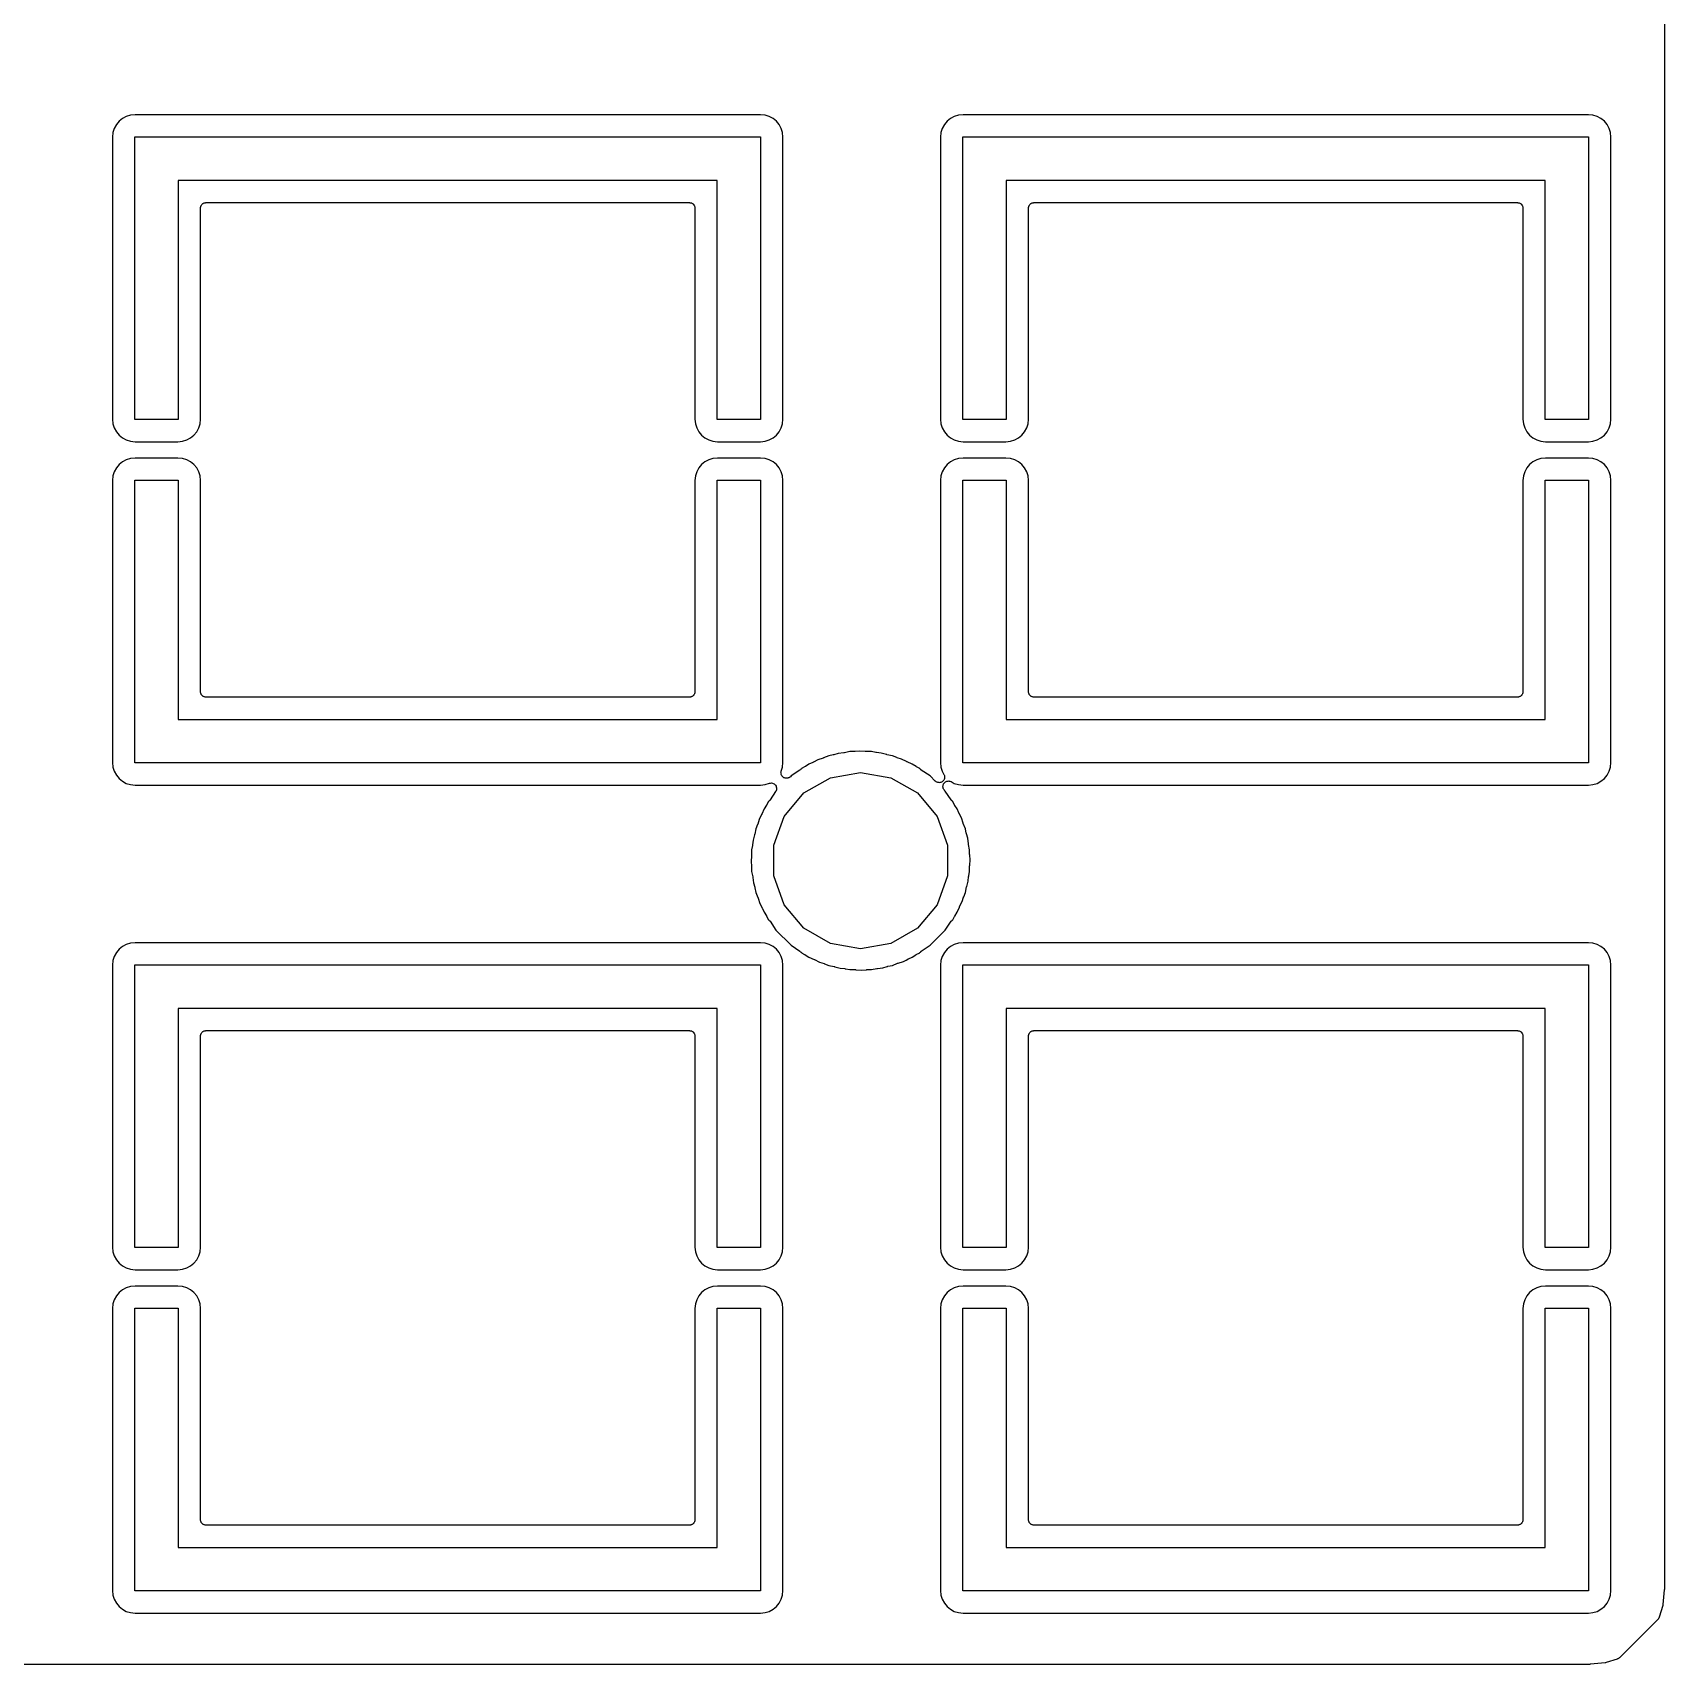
# Model space of a CAD drawing. Extents: x 251.9 to 327, y -172.5 to -97.4.
# Drawn here: x 289.47 to 327.01, y -172.53 to -134.99 of the extents above; entities that cross this region are included whole.
import ezdxf

# ---------------------------------------------------------------- set-up
doc = ezdxf.new("R2010")
doc.units = 0
doc.header["$MEASUREMENT"] = 0
doc.layers.add('BLACK', color=7, linetype='CONTINUOUS')

msp = doc.modelspace()

# ---------------------------------------------------------------- linework, layer by layer
at = {"layer": 'BLACK', "linetype": 'CONTINUOUS'}
for p, q in [((327.012, -99.161), (327.012, -170.806)), ((291.536, -136.966), (291.459, -137.029)), ((291.625, -136.918), (291.536, -136.966)), ((291.72, -136.889), (291.625, -136.918)), ((291.826, -136.879), (291.72, -136.889)), ((306.214, -136.879), (291.826, -136.879)), ((306.32, -136.889), (306.214, -136.879)), ((306.415, -136.918), (306.32, -136.889)), ((306.504, -136.966), (306.415, -136.918)), ((306.581, -137.029), (306.504, -136.966)), ((310.586, -136.966), (310.509, -137.029)), ((310.675, -136.918), (310.586, -136.966)), ((310.77, -136.889), (310.675, -136.918)), ((310.876, -136.879), (310.77, -136.889)), ((325.264, -136.879), (310.876, -136.879)), ((325.37, -136.889), (325.264, -136.879)), ((325.465, -136.918), (325.37, -136.889)), ((325.554, -136.966), (325.465, -136.918)), ((325.631, -137.029), (325.554, -136.966)), ((291.319, -137.29), (291.309, -137.396)), ((291.309, -137.396), (291.309, -143.884)), ((291.348, -137.195), (291.319, -137.29)), ((291.396, -137.106), (291.348, -137.195)), ((291.459, -137.029), (291.396, -137.106)), ((291.82, -143.89), (291.82, -137.39)), ((291.82, -137.39), (306.22, -137.39)), ((306.22, -137.39), (306.22, -143.89)), ((306.644, -137.106), (306.581, -137.029)), ((306.692, -137.195), (306.644, -137.106)), ((306.721, -137.29), (306.692, -137.195)), ((306.731, -137.396), (306.721, -137.29)), ((306.731, -143.884), (306.731, -137.396)), ((310.369, -137.29), (310.359, -137.396)), ((310.359, -137.396), (310.359, -143.884)), ((310.398, -137.195), (310.369, -137.29)), ((310.446, -137.106), (310.398, -137.195)), ((310.509, -137.029), (310.446, -137.106)), ((310.87, -143.89), (310.87, -137.39)), ((310.87, -137.39), (325.27, -137.39)), ((325.27, -137.39), (325.27, -143.89)), ((325.694, -137.106), (325.631, -137.029)), ((325.742, -137.195), (325.694, -137.106)), ((325.771, -137.29), (325.742, -137.195)), ((325.781, -137.396), (325.771, -137.29)), ((325.781, -143.884), (325.781, -137.396)), ((305.22, -138.39), (292.82, -138.39)), ((292.82, -138.39), (292.82, -143.89)), ((305.22, -143.89), (305.22, -138.39)), ((324.27, -138.39), (311.87, -138.39)), ((311.87, -138.39), (311.87, -143.89)), ((324.27, -143.89), (324.27, -138.39)), ((293.426, -138.907), (293.436, -138.903)), ((293.436, -138.903), (293.447, -138.903)), ((293.447, -138.903), (293.458, -138.901)), ((293.458, -138.901), (304.582, -138.901)), ((304.582, -138.901), (304.593, -138.903)), ((304.593, -138.903), (304.604, -138.903)), ((304.604, -138.903), (304.614, -138.907)), ((312.476, -138.907), (312.486, -138.903)), ((312.486, -138.903), (312.497, -138.903)), ((312.497, -138.903), (312.508, -138.901)), ((312.508, -138.901), (323.632, -138.901)), ((323.632, -138.901), (323.643, -138.903)), ((323.643, -138.903), (323.654, -138.903)), ((323.654, -138.903), (323.664, -138.907)), ((293.331, -139.028), (293.333, -139.017)), ((293.331, -143.884), (293.331, -139.028)), ((293.333, -139.006), (293.337, -138.996)), ((293.333, -139.017), (293.333, -139.006)), ((293.337, -138.996), (293.339, -138.985)), ((293.339, -138.985), (293.344, -138.975)), ((293.344, -138.975), (293.348, -138.965)), ((293.348, -138.965), (293.355, -138.956)), ((293.355, -138.956), (293.361, -138.946)), ((293.361, -138.946), (293.369, -138.939)), ((293.369, -138.939), (293.376, -138.931)), ((293.376, -138.931), (293.386, -138.925)), ((293.386, -138.925), (293.395, -138.918)), ((293.395, -138.918), (293.405, -138.914)), ((293.405, -138.914), (293.415, -138.909)), ((293.415, -138.909), (293.426, -138.907)), ((304.614, -138.907), (304.625, -138.909)), ((304.625, -138.909), (304.635, -138.914)), ((304.635, -138.914), (304.645, -138.918)), ((304.645, -138.918), (304.654, -138.925)), ((304.654, -138.925), (304.664, -138.931)), ((304.664, -138.931), (304.671, -138.939)), ((304.671, -138.939), (304.679, -138.946)), ((304.679, -138.946), (304.685, -138.956)), ((304.685, -138.956), (304.692, -138.965)), ((304.692, -138.965), (304.696, -138.975)), ((304.696, -138.975), (304.701, -138.985)), ((304.701, -138.985), (304.703, -138.996)), ((304.703, -138.996), (304.707, -139.006)), ((304.707, -139.006), (304.707, -139.017)), ((304.707, -139.017), (304.709, -139.028)), ((304.709, -139.028), (304.709, -143.884)), ((312.381, -139.028), (312.383, -139.017)), ((312.381, -143.884), (312.381, -139.028)), ((312.383, -139.006), (312.387, -138.996)), ((312.383, -139.017), (312.383, -139.006)), ((312.387, -138.996), (312.389, -138.985)), ((312.389, -138.985), (312.394, -138.975)), ((312.394, -138.975), (312.398, -138.965)), ((312.398, -138.965), (312.405, -138.956)), ((312.405, -138.956), (312.411, -138.946)), ((312.411, -138.946), (312.419, -138.939)), ((312.419, -138.939), (312.426, -138.931)), ((312.426, -138.931), (312.436, -138.925)), ((312.436, -138.925), (312.445, -138.918)), ((312.445, -138.918), (312.455, -138.914)), ((312.455, -138.914), (312.465, -138.909)), ((312.465, -138.909), (312.476, -138.907)), ((323.664, -138.907), (323.675, -138.909)), ((323.675, -138.909), (323.685, -138.914)), ((323.685, -138.914), (323.695, -138.918)), ((323.695, -138.918), (323.704, -138.925)), ((323.704, -138.925), (323.714, -138.931)), ((323.714, -138.931), (323.721, -138.939)), ((323.721, -138.939), (323.729, -138.946)), ((323.729, -138.946), (323.735, -138.956)), ((323.735, -138.956), (323.742, -138.965)), ((323.742, -138.965), (323.746, -138.975)), ((323.746, -138.975), (323.751, -138.985)), ((323.751, -138.985), (323.753, -138.996)), ((323.753, -138.996), (323.757, -139.006)), ((323.757, -139.006), (323.757, -139.017)), ((323.757, -139.017), (323.759, -139.028)), ((323.759, -139.028), (323.759, -143.884)), ((291.309, -143.884), (291.319, -143.99)), ((291.319, -143.99), (291.348, -144.085)), ((291.348, -144.085), (291.396, -144.174)), ((292.82, -143.89), (291.82, -143.89)), ((293.244, -144.174), (293.292, -144.085)), ((293.292, -144.085), (293.321, -143.99)), ((293.321, -143.99), (293.331, -143.884)), ((304.709, -143.884), (304.719, -143.99)), ((304.719, -143.99), (304.748, -144.085)), ((304.748, -144.085), (304.796, -144.174)), ((306.22, -143.89), (305.22, -143.89)), ((306.644, -144.174), (306.692, -144.085)), ((306.692, -144.085), (306.721, -143.99)), ((306.721, -143.99), (306.731, -143.884)), ((310.359, -143.884), (310.369, -143.99)), ((310.369, -143.99), (310.398, -144.085)), ((310.398, -144.085), (310.446, -144.174)), ((311.87, -143.89), (310.87, -143.89)), ((312.294, -144.174), (312.342, -144.085)), ((312.342, -144.085), (312.371, -143.99)), ((312.371, -143.99), (312.381, -143.884)), ((323.759, -143.884), (323.769, -143.99)), ((323.769, -143.99), (323.798, -144.085)), ((323.798, -144.085), (323.846, -144.174)), ((325.27, -143.89), (324.27, -143.89)), ((325.694, -144.174), (325.742, -144.085)), ((325.742, -144.085), (325.771, -143.99)), ((325.771, -143.99), (325.781, -143.884)), ((291.396, -144.174), (291.459, -144.251)), ((291.459, -144.251), (291.536, -144.314)), ((291.536, -144.314), (291.625, -144.362)), ((291.625, -144.362), (291.72, -144.391)), ((291.72, -144.391), (291.826, -144.401)), ((291.826, -144.401), (292.814, -144.401)), ((292.814, -144.401), (292.92, -144.391)), ((292.92, -144.391), (293.015, -144.362)), ((293.015, -144.362), (293.104, -144.314)), ((293.104, -144.314), (293.181, -144.251)), ((293.181, -144.251), (293.244, -144.174)), ((304.796, -144.174), (304.859, -144.251)), ((304.859, -144.251), (304.936, -144.314)), ((304.936, -144.314), (305.025, -144.362)), ((305.025, -144.362), (305.12, -144.391)), ((305.12, -144.391), (305.226, -144.401)), ((305.226, -144.401), (306.214, -144.401)), ((306.214, -144.401), (306.32, -144.391)), ((306.32, -144.391), (306.415, -144.362)), ((306.415, -144.362), (306.504, -144.314)), ((306.504, -144.314), (306.581, -144.251)), ((306.581, -144.251), (306.644, -144.174)), ((310.446, -144.174), (310.509, -144.251)), ((310.509, -144.251), (310.586, -144.314)), ((310.586, -144.314), (310.675, -144.362)), ((310.675, -144.362), (310.77, -144.391)), ((310.77, -144.391), (310.876, -144.401)), ((310.876, -144.401), (311.864, -144.401)), ((311.864, -144.401), (311.97, -144.391)), ((311.97, -144.391), (312.065, -144.362)), ((312.065, -144.362), (312.154, -144.314)), ((312.154, -144.314), (312.231, -144.251)), ((312.231, -144.251), (312.294, -144.174)), ((323.846, -144.174), (323.909, -144.251)), ((323.909, -144.251), (323.986, -144.314)), ((323.986, -144.314), (324.075, -144.362)), ((324.075, -144.362), (324.17, -144.391)), ((324.17, -144.391), (324.276, -144.401)), ((324.276, -144.401), (325.264, -144.401)), ((325.264, -144.401), (325.37, -144.391)), ((325.37, -144.391), (325.465, -144.362)), ((325.465, -144.362), (325.554, -144.314)), ((325.554, -144.314), (325.631, -144.251)), ((325.631, -144.251), (325.694, -144.174)), ((291.536, -144.866), (291.459, -144.929)), ((291.625, -144.818), (291.536, -144.866)), ((291.72, -144.789), (291.625, -144.818)), ((291.826, -144.779), (291.72, -144.789)), ((292.814, -144.779), (291.826, -144.779)), ((292.92, -144.789), (292.814, -144.779)), ((293.015, -144.818), (292.92, -144.789)), ((293.104, -144.866), (293.015, -144.818)), ((293.181, -144.929), (293.104, -144.866)), ((304.936, -144.866), (304.859, -144.929)), ((305.025, -144.818), (304.936, -144.866)), ((305.12, -144.789), (305.025, -144.818)), ((305.226, -144.779), (305.12, -144.789)), ((306.214, -144.779), (305.226, -144.779)), ((306.32, -144.789), (306.214, -144.779)), ((306.415, -144.818), (306.32, -144.789)), ((306.504, -144.866), (306.415, -144.818)), ((306.581, -144.929), (306.504, -144.866)), ((310.586, -144.866), (310.509, -144.929)), ((310.675, -144.818), (310.586, -144.866)), ((310.77, -144.789), (310.675, -144.818)), ((310.876, -144.779), (310.77, -144.789)), ((311.864, -144.779), (310.876, -144.779)), ((311.97, -144.789), (311.864, -144.779)), ((312.065, -144.818), (311.97, -144.789)), ((312.154, -144.866), (312.065, -144.818)), ((312.231, -144.929), (312.154, -144.866)), ((323.986, -144.866), (323.909, -144.929)), ((324.075, -144.818), (323.986, -144.866)), ((324.17, -144.789), (324.075, -144.818)), ((324.276, -144.779), (324.17, -144.789)), ((325.264, -144.779), (324.276, -144.779)), ((325.37, -144.789), (325.264, -144.779)), ((325.465, -144.818), (325.37, -144.789)), ((325.554, -144.866), (325.465, -144.818)), ((325.631, -144.929), (325.554, -144.866)), ((291.319, -145.19), (291.309, -145.296)), ((291.348, -145.095), (291.319, -145.19)), ((291.396, -145.006), (291.348, -145.095)), ((291.459, -144.929), (291.396, -145.006)), ((293.244, -145.006), (293.181, -144.929)), ((293.292, -145.095), (293.244, -145.006)), ((293.321, -145.19), (293.292, -145.095)), ((293.331, -145.296), (293.321, -145.19)), ((304.719, -145.19), (304.709, -145.296)), ((304.748, -145.095), (304.719, -145.19)), ((304.796, -145.006), (304.748, -145.095)), ((304.859, -144.929), (304.796, -145.006)), ((306.644, -145.006), (306.581, -144.929)), ((306.692, -145.095), (306.644, -145.006)), ((306.721, -145.19), (306.692, -145.095)), ((306.731, -145.296), (306.721, -145.19)), ((310.369, -145.19), (310.359, -145.296)), ((310.398, -145.095), (310.369, -145.19)), ((310.446, -145.006), (310.398, -145.095)), ((310.509, -144.929), (310.446, -145.006)), ((312.294, -145.006), (312.231, -144.929)), ((312.342, -145.095), (312.294, -145.006)), ((312.371, -145.19), (312.342, -145.095)), ((312.381, -145.296), (312.371, -145.19)), ((323.769, -145.19), (323.759, -145.296)), ((323.798, -145.095), (323.769, -145.19)), ((323.846, -145.006), (323.798, -145.095)), ((323.909, -144.929), (323.846, -145.006)), ((325.694, -145.006), (325.631, -144.929)), ((325.742, -145.095), (325.694, -145.006)), ((325.771, -145.19), (325.742, -145.095)), ((325.781, -145.296), (325.771, -145.19)), ((291.309, -145.296), (291.309, -151.784)), ((291.82, -145.29), (292.82, -145.29)), ((291.82, -151.79), (291.82, -145.29)), ((292.82, -145.29), (292.82, -150.79)), ((293.331, -150.152), (293.331, -145.296)), ((304.709, -145.296), (304.709, -150.152)), ((305.22, -150.79), (305.22, -145.29)), ((305.22, -145.29), (306.22, -145.29)), ((306.22, -145.29), (306.22, -151.79)), ((306.731, -151.784), (306.731, -145.296)), ((310.359, -145.296), (310.359, -151.784)), ((310.87, -145.29), (311.87, -145.29)), ((310.87, -151.79), (310.87, -145.29)), ((311.87, -145.29), (311.87, -150.79)), ((312.381, -150.152), (312.381, -145.296)), ((323.759, -145.296), (323.759, -150.152)), ((324.27, -150.79), (324.27, -145.29)), ((324.27, -145.29), (325.27, -145.29)), ((325.27, -145.29), (325.27, -151.79)), ((325.781, -151.784), (325.781, -145.296)), ((293.333, -150.163), (293.331, -150.152)), ((293.333, -150.174), (293.333, -150.163)), ((304.709, -150.152), (304.707, -150.163)), ((304.707, -150.163), (304.707, -150.174)), ((312.383, -150.163), (312.381, -150.152)), ((312.383, -150.174), (312.383, -150.163)), ((323.759, -150.152), (323.757, -150.163)), ((323.757, -150.163), (323.757, -150.174)), ((293.337, -150.184), (293.333, -150.174)), ((293.339, -150.195), (293.337, -150.184)), ((293.344, -150.205), (293.339, -150.195)), ((293.348, -150.215), (293.344, -150.205)), ((293.355, -150.224), (293.348, -150.215)), ((293.361, -150.234), (293.355, -150.224)), ((293.369, -150.241), (293.361, -150.234)), ((293.376, -150.249), (293.369, -150.241)), ((293.386, -150.255), (293.376, -150.249)), ((293.395, -150.262), (293.386, -150.255)), ((293.405, -150.266), (293.395, -150.262)), ((293.415, -150.271), (293.405, -150.266)), ((293.426, -150.273), (293.415, -150.271)), ((293.436, -150.277), (293.426, -150.273)), ((293.447, -150.277), (293.436, -150.277)), ((293.458, -150.279), (293.447, -150.277)), ((304.582, -150.279), (293.458, -150.279)), ((304.593, -150.277), (304.582, -150.279)), ((304.604, -150.277), (304.593, -150.277)), ((304.614, -150.273), (304.604, -150.277)), ((304.625, -150.271), (304.614, -150.273)), ((304.635, -150.266), (304.625, -150.271)), ((304.645, -150.262), (304.635, -150.266)), ((304.654, -150.255), (304.645, -150.262)), ((304.664, -150.249), (304.654, -150.255)), ((304.671, -150.241), (304.664, -150.249)), ((304.679, -150.234), (304.671, -150.241)), ((304.685, -150.224), (304.679, -150.234)), ((304.692, -150.215), (304.685, -150.224)), ((304.696, -150.205), (304.692, -150.215)), ((304.701, -150.195), (304.696, -150.205)), ((304.703, -150.184), (304.701, -150.195)), ((304.707, -150.174), (304.703, -150.184)), ((312.387, -150.184), (312.383, -150.174)), ((312.389, -150.195), (312.387, -150.184)), ((312.394, -150.205), (312.389, -150.195)), ((312.398, -150.215), (312.394, -150.205)), ((312.405, -150.224), (312.398, -150.215)), ((312.411, -150.234), (312.405, -150.224)), ((312.419, -150.241), (312.411, -150.234)), ((312.426, -150.249), (312.419, -150.241)), ((312.436, -150.255), (312.426, -150.249)), ((312.445, -150.262), (312.436, -150.255)), ((312.455, -150.266), (312.445, -150.262)), ((312.465, -150.271), (312.455, -150.266)), ((312.476, -150.273), (312.465, -150.271)), ((312.486, -150.277), (312.476, -150.273)), ((312.497, -150.277), (312.486, -150.277)), ((312.508, -150.279), (312.497, -150.277)), ((323.632, -150.279), (312.508, -150.279)), ((323.643, -150.277), (323.632, -150.279)), ((323.654, -150.277), (323.643, -150.277)), ((323.664, -150.273), (323.654, -150.277)), ((323.675, -150.271), (323.664, -150.273)), ((323.685, -150.266), (323.675, -150.271)), ((323.695, -150.262), (323.685, -150.266)), ((323.704, -150.255), (323.695, -150.262)), ((323.714, -150.249), (323.704, -150.255)), ((323.721, -150.241), (323.714, -150.249)), ((323.729, -150.234), (323.721, -150.241)), ((323.735, -150.224), (323.729, -150.234)), ((323.742, -150.215), (323.735, -150.224)), ((323.746, -150.205), (323.742, -150.215)), ((323.751, -150.195), (323.746, -150.205)), ((323.753, -150.184), (323.751, -150.195)), ((323.757, -150.174), (323.753, -150.184)), ((292.82, -150.79), (305.22, -150.79)), ((311.87, -150.79), (324.27, -150.79)), ((307.788, -151.628), (307.669, -151.678)), ((307.892, -151.608), (307.788, -151.628)), ((307.899, -151.605), (307.892, -151.608)), ((307.906, -151.604), (307.899, -151.605)), ((308.007, -151.573), (307.906, -151.604)), ((308.135, -151.559), (308.007, -151.573)), ((308.141, -151.557), (308.135, -151.559)), ((308.146, -151.557), (308.141, -151.557)), ((308.273, -151.532), (308.146, -151.557)), ((308.379, -151.532), (308.273, -151.532)), ((308.386, -151.531), (308.379, -151.532)), ((308.393, -151.531), (308.386, -151.531)), ((308.498, -151.52), (308.393, -151.531)), ((308.627, -151.531), (308.498, -151.52)), ((308.632, -151.531), (308.627, -151.531)), ((308.638, -151.532), (308.632, -151.531)), ((308.767, -151.532), (308.638, -151.532)), ((308.871, -151.553), (308.767, -151.532)), ((308.878, -151.553), (308.871, -151.553)), ((308.884, -151.555), (308.878, -151.553)), ((308.99, -151.564), (308.884, -151.555)), ((309.114, -151.6), (308.99, -151.564)), ((309.12, -151.601), (309.114, -151.6)), ((309.125, -151.603), (309.12, -151.601)), ((309.252, -151.628), (309.125, -151.603)), ((309.35, -151.669), (309.252, -151.628)), ((309.356, -151.67), (309.35, -151.669)), ((291.309, -151.784), (291.319, -151.89)), ((291.319, -151.89), (291.348, -151.985)), ((291.348, -151.985), (291.396, -152.074)), ((306.22, -151.79), (291.82, -151.79)), ((306.687, -152.009), (306.691, -151.996)), ((306.688, -152.018), (306.687, -152.009)), ((306.687, -152.027), (306.688, -152.018)), ((306.69, -152.039), (306.687, -152.027)), ((306.691, -152.053), (306.69, -152.039)), ((306.691, -151.996), (306.692, -151.983)), ((306.692, -151.983), (306.721, -151.89)), ((306.721, -151.89), (306.731, -151.784)), ((307.124, -151.956), (306.921, -152.092)), ((307.129, -151.952), (307.124, -151.956)), ((307.134, -151.949), (307.129, -151.952)), ((307.144, -151.937), (307.134, -151.949)), ((307.156, -151.926), (307.144, -151.937)), ((307.158, -151.922), (307.156, -151.926)), ((307.242, -151.877), (307.158, -151.922)), ((307.247, -151.873), (307.242, -151.877)), ((307.253, -151.871), (307.247, -151.873)), ((307.332, -151.817), (307.253, -151.871)), ((307.42, -151.781), (307.332, -151.817)), ((307.426, -151.778), (307.42, -151.781)), ((307.432, -151.776), (307.426, -151.778)), ((307.535, -151.72), (307.432, -151.776)), ((307.659, -151.682), (307.535, -151.72)), ((307.664, -151.679), (307.659, -151.682)), ((307.669, -151.678), (307.664, -151.679)), ((307.825, -152.132), (308.52, -152.009)), ((308.52, -152.009), (309.215, -152.132)), ((309.362, -151.673), (309.356, -151.67)), ((309.464, -151.703), (309.362, -151.673)), ((309.578, -151.763), (309.464, -151.703)), ((309.584, -151.765), (309.578, -151.763)), ((309.589, -151.768), (309.584, -151.765)), ((309.708, -151.817), (309.589, -151.768)), ((309.796, -151.876), (309.708, -151.817)), ((309.802, -151.879), (309.796, -151.876)), ((309.808, -151.883), (309.802, -151.879)), ((309.882, -151.922), (309.808, -151.883)), ((309.884, -151.926), (309.882, -151.922)), ((309.896, -151.937), (309.884, -151.926)), ((309.906, -151.949), (309.896, -151.937)), ((309.911, -151.952), (309.906, -151.949)), ((309.916, -151.956), (309.911, -151.952)), ((310.119, -152.092), (309.916, -151.956)), ((310.359, -151.784), (310.369, -151.89)), ((310.369, -151.89), (310.398, -151.985)), ((310.398, -151.985), (310.438, -152.06)), ((325.27, -151.79), (310.87, -151.79)), ((325.694, -152.074), (325.742, -151.985)), ((325.742, -151.985), (325.771, -151.89)), ((325.771, -151.89), (325.781, -151.784)), ((291.396, -152.074), (291.459, -152.151)), ((291.459, -152.151), (291.536, -152.214)), ((291.536, -152.214), (291.625, -152.262)), ((291.625, -152.262), (291.72, -152.291)), ((291.72, -152.291), (291.826, -152.301)), ((291.826, -152.301), (306.214, -152.301)), ((306.214, -152.301), (306.32, -152.291)), ((306.32, -152.291), (306.423, -152.259)), ((306.423, -152.259), (306.423, -152.259)), ((306.423, -152.259), (306.424, -152.259)), ((306.424, -152.259), (306.445, -152.257)), ((306.445, -152.257), (306.466, -152.254)), ((306.466, -152.254), (306.467, -152.254)), ((306.467, -152.254), (306.468, -152.254)), ((306.468, -152.254), (306.489, -152.259)), ((306.489, -152.259), (306.509, -152.264)), ((306.509, -152.264), (306.51, -152.265)), ((306.51, -152.265), (306.511, -152.265)), ((306.511, -152.265), (306.528, -152.277)), ((306.528, -152.277), (306.546, -152.288)), ((306.546, -152.288), (306.547, -152.289)), ((306.547, -152.289), (306.547, -152.289)), ((306.547, -152.289), (306.56, -152.306)), ((306.56, -152.306), (306.573, -152.324)), ((306.573, -152.324), (306.573, -152.324)), ((306.573, -152.324), (306.573, -152.325)), ((306.573, -152.325), (306.579, -152.345)), ((306.583, -152.411), (306.574, -152.431)), ((306.579, -152.345), (306.586, -152.366)), ((306.584, -152.389), (306.583, -152.41)), ((306.583, -152.41), (306.583, -152.41)), ((306.583, -152.41), (306.583, -152.411)), ((306.586, -152.367), (306.584, -152.389)), ((306.586, -152.366), (306.586, -152.366)), ((306.586, -152.366), (306.586, -152.367)), ((306.695, -152.061), (306.691, -152.053)), ((306.697, -152.07), (306.695, -152.061)), ((306.704, -152.081), (306.697, -152.07)), ((306.71, -152.092), (306.704, -152.081)), ((306.716, -152.099), (306.71, -152.092)), ((306.721, -152.106), (306.716, -152.099)), ((306.732, -152.114), (306.721, -152.106)), ((306.741, -152.124), (306.732, -152.114)), ((306.749, -152.127), (306.741, -152.124)), ((306.757, -152.133), (306.749, -152.127)), ((306.769, -152.137), (306.757, -152.133)), ((306.781, -152.142), (306.769, -152.137)), ((306.79, -152.143), (306.781, -152.142)), ((306.799, -152.146), (306.79, -152.143)), ((306.812, -152.145), (306.799, -152.146)), ((306.825, -152.146), (306.812, -152.145)), ((306.834, -152.144), (306.825, -152.146)), ((306.843, -152.143), (306.834, -152.144)), ((306.855, -152.138), (306.843, -152.143)), ((306.868, -152.135), (306.855, -152.138)), ((306.875, -152.13), (306.868, -152.135)), ((306.883, -152.126), (306.875, -152.13)), ((306.893, -152.117), (306.883, -152.126)), ((306.904, -152.109), (306.893, -152.117)), ((306.921, -152.092), (306.904, -152.109)), ((307.215, -152.484), (307.825, -152.132)), ((309.215, -152.132), (309.825, -152.484)), ((310.236, -152.21), (310.119, -152.092)), ((310.239, -152.212), (310.236, -152.21)), ((310.242, -152.214), (310.239, -152.212)), ((310.257, -152.224), (310.242, -152.214)), ((310.273, -152.235), (310.257, -152.224)), ((310.276, -152.236), (310.273, -152.235)), ((310.279, -152.238), (310.276, -152.236)), ((310.297, -152.242), (310.279, -152.238)), ((310.315, -152.246), (310.297, -152.242)), ((310.319, -152.246), (310.315, -152.246)), ((310.322, -152.247), (310.319, -152.246)), ((310.341, -152.244), (310.322, -152.247)), ((310.359, -152.242), (310.341, -152.244)), ((310.362, -152.241), (310.359, -152.242)), ((310.366, -152.241), (310.362, -152.241)), ((310.382, -152.232), (310.366, -152.241)), ((310.399, -152.224), (310.382, -152.232)), ((310.402, -152.221), (310.399, -152.224)), ((310.405, -152.22), (310.402, -152.221)), ((310.417, -152.206), (310.405, -152.22)), ((310.413, -152.338), (310.416, -152.319)), ((310.414, -152.341), (310.413, -152.338)), ((310.414, -152.345), (310.414, -152.341)), ((310.418, -152.363), (310.414, -152.345)), ((310.416, -152.319), (310.418, -152.301)), ((310.43, -152.193), (310.417, -152.206)), ((310.418, -152.301), (310.419, -152.298)), ((310.422, -152.381), (310.418, -152.363)), ((310.419, -152.294), (310.428, -152.278)), ((310.419, -152.298), (310.419, -152.294)), ((310.424, -152.384), (310.422, -152.381)), ((310.425, -152.387), (310.424, -152.384)), ((310.436, -152.403), (310.425, -152.387)), ((310.428, -152.278), (310.436, -152.261)), ((310.432, -152.189), (310.43, -152.193)), ((310.434, -152.187), (310.432, -152.189)), ((310.441, -152.17), (310.434, -152.187)), ((310.436, -152.261), (310.439, -152.258)), ((310.446, -152.418), (310.436, -152.403)), ((310.438, -152.06), (310.439, -152.063)), ((310.439, -152.063), (310.441, -152.066)), ((310.439, -152.258), (310.44, -152.255)), ((310.44, -152.255), (310.454, -152.243)), ((310.441, -152.066), (310.446, -152.084)), ((310.449, -152.153), (310.441, -152.17)), ((310.446, -152.084), (310.452, -152.102)), ((310.448, -152.421), (310.446, -152.418)), ((310.451, -152.146), (310.449, -152.149)), ((310.449, -152.149), (310.449, -152.153)), ((310.453, -152.109), (310.451, -152.127)), ((310.451, -152.127), (310.451, -152.146)), ((310.452, -152.102), (310.452, -152.105)), ((310.452, -152.105), (310.453, -152.109)), ((310.454, -152.243), (310.467, -152.23)), ((310.467, -152.23), (310.471, -152.228)), ((310.471, -152.228), (310.473, -152.226)), ((310.473, -152.226), (310.49, -152.219)), ((310.49, -152.219), (310.507, -152.211)), ((310.507, -152.211), (310.511, -152.211)), ((310.511, -152.211), (310.514, -152.209)), ((310.514, -152.209), (310.533, -152.209)), ((310.533, -152.209), (310.551, -152.207)), ((310.551, -152.207), (310.555, -152.208)), ((310.555, -152.208), (310.558, -152.208)), ((310.558, -152.208), (310.576, -152.214)), ((310.576, -152.214), (310.594, -152.219)), ((310.594, -152.219), (310.597, -152.221)), ((310.597, -152.221), (310.6, -152.222)), ((310.6, -152.222), (310.675, -152.262)), ((310.675, -152.262), (310.77, -152.291)), ((310.77, -152.291), (310.876, -152.301)), ((310.876, -152.301), (325.264, -152.301)), ((325.264, -152.301), (325.37, -152.291)), ((325.37, -152.291), (325.465, -152.262)), ((325.465, -152.262), (325.554, -152.214)), ((325.554, -152.214), (325.631, -152.151)), ((325.631, -152.151), (325.694, -152.074)), ((306.356, -152.764), (306.297, -152.852)), ((306.359, -152.758), (306.356, -152.764)), ((306.363, -152.752), (306.359, -152.758)), ((306.402, -152.678), (306.363, -152.752)), ((306.406, -152.676), (306.402, -152.678)), ((306.417, -152.664), (306.406, -152.676)), ((306.429, -152.654), (306.417, -152.664)), ((306.432, -152.649), (306.429, -152.654)), ((306.436, -152.644), (306.432, -152.649)), ((306.565, -152.451), (306.436, -152.644)), ((306.566, -152.45), (306.565, -152.451)), ((306.565, -152.451), (306.565, -152.451)), ((306.574, -152.431), (306.566, -152.45)), ((306.761, -153.025), (307.215, -152.484)), ((309.825, -152.484), (310.279, -153.025)), ((310.45, -152.424), (310.448, -152.421)), ((310.468, -152.441), (310.45, -152.424)), ((310.604, -152.644), (310.468, -152.441)), ((310.608, -152.649), (310.604, -152.644)), ((310.611, -152.654), (310.608, -152.649)), ((310.623, -152.664), (310.611, -152.654)), ((310.634, -152.676), (310.623, -152.664)), ((310.638, -152.678), (310.634, -152.676)), ((310.683, -152.762), (310.638, -152.678)), ((310.687, -152.767), (310.683, -152.762)), ((310.689, -152.773), (310.687, -152.767)), ((310.743, -152.852), (310.689, -152.773)), ((306.183, -153.096), (306.153, -153.198)), ((306.243, -152.982), (306.183, -153.096)), ((306.245, -152.976), (306.243, -152.982)), ((306.248, -152.971), (306.245, -152.976)), ((306.297, -152.852), (306.248, -152.971)), ((306.52, -153.687), (306.761, -153.025)), ((310.279, -153.025), (310.52, -153.687)), ((310.779, -152.94), (310.743, -152.852)), ((310.782, -152.946), (310.779, -152.94)), ((310.784, -152.952), (310.782, -152.946)), ((310.84, -153.055), (310.784, -152.952)), ((310.878, -153.179), (310.84, -153.055)), ((306.08, -153.446), (306.044, -153.57)), ((306.081, -153.44), (306.08, -153.446)), ((306.083, -153.435), (306.081, -153.44)), ((306.108, -153.308), (306.083, -153.435)), ((306.149, -153.21), (306.108, -153.308)), ((306.15, -153.204), (306.149, -153.21)), ((306.153, -153.198), (306.15, -153.204)), ((310.881, -153.184), (310.878, -153.179)), ((310.882, -153.189), (310.881, -153.184)), ((310.932, -153.308), (310.882, -153.189)), ((310.952, -153.412), (310.932, -153.308)), ((310.955, -153.419), (310.952, -153.412)), ((310.956, -153.426), (310.955, -153.419)), ((310.987, -153.527), (310.956, -153.426)), ((311.001, -153.655), (310.987, -153.527)), ((306.012, -153.922), (306.011, -153.928)), ((306.033, -153.689), (306.012, -153.793)), ((306.012, -153.793), (306.012, -153.922)), ((306.035, -153.676), (306.033, -153.682)), ((306.033, -153.682), (306.033, -153.689)), ((306.044, -153.57), (306.035, -153.676)), ((306.52, -154.393), (306.52, -153.687)), ((310.52, -153.687), (310.52, -154.393)), ((311.003, -153.661), (311.001, -153.655)), ((311.003, -153.666), (311.003, -153.661)), ((311.028, -153.793), (311.003, -153.666)), ((311.028, -153.899), (311.028, -153.793)), ((311.029, -153.906), (311.028, -153.899)), ((311.029, -153.913), (311.029, -153.906)), ((311.04, -154.018), (311.029, -153.913)), ((306.011, -153.933), (306, -154.062)), ((306, -154.062), (306.011, -154.167)), ((306.011, -153.928), (306.011, -153.933)), ((306.011, -154.167), (306.011, -154.174)), ((306.011, -154.174), (306.012, -154.181)), ((306.012, -154.181), (306.012, -154.287)), ((306.012, -154.287), (306.037, -154.414)), ((311.007, -154.391), (311.028, -154.287)), ((311.028, -154.158), (311.029, -154.152)), ((311.028, -154.287), (311.028, -154.158)), ((311.029, -154.147), (311.04, -154.018)), ((311.029, -154.152), (311.029, -154.147)), ((306.037, -154.414), (306.037, -154.419)), ((306.037, -154.419), (306.039, -154.425)), ((306.039, -154.425), (306.053, -154.553)), ((306.053, -154.553), (306.084, -154.654)), ((306.084, -154.654), (306.085, -154.661)), ((306.085, -154.661), (306.088, -154.668)), ((306.088, -154.668), (306.108, -154.772)), ((306.761, -155.055), (306.52, -154.393)), ((310.52, -154.393), (310.279, -155.055)), ((310.932, -154.772), (310.957, -154.645)), ((310.957, -154.645), (310.959, -154.64)), ((310.959, -154.64), (310.96, -154.634)), ((310.96, -154.634), (310.996, -154.51)), ((310.996, -154.51), (311.005, -154.404)), ((311.005, -154.404), (311.007, -154.398)), ((311.007, -154.398), (311.007, -154.391)), ((306.108, -154.772), (306.158, -154.891)), ((306.158, -154.891), (306.159, -154.896)), ((306.159, -154.896), (306.162, -154.901)), ((306.162, -154.901), (306.2, -155.025)), ((306.2, -155.025), (306.256, -155.128)), ((310.797, -155.098), (310.857, -154.984)), ((310.857, -154.984), (310.887, -154.882)), ((310.887, -154.882), (310.89, -154.876)), ((310.89, -154.876), (310.891, -154.87)), ((310.891, -154.87), (310.932, -154.772)), ((306.256, -155.128), (306.258, -155.134)), ((306.258, -155.134), (306.261, -155.14)), ((306.261, -155.14), (306.297, -155.228)), ((306.297, -155.228), (306.351, -155.307)), ((306.351, -155.307), (306.353, -155.313)), ((306.353, -155.313), (306.357, -155.318)), ((306.357, -155.318), (306.402, -155.402)), ((306.402, -155.402), (306.406, -155.404)), ((306.406, -155.404), (306.417, -155.416)), ((306.417, -155.416), (306.429, -155.426)), ((307.215, -155.596), (306.761, -155.055)), ((310.279, -155.055), (309.825, -155.596)), ((310.611, -155.426), (310.623, -155.416)), ((310.623, -155.416), (310.634, -155.404)), ((310.634, -155.404), (310.638, -155.402)), ((310.638, -155.402), (310.677, -155.328)), ((310.677, -155.328), (310.681, -155.322)), ((310.681, -155.322), (310.684, -155.316)), ((310.684, -155.316), (310.743, -155.228)), ((310.743, -155.228), (310.792, -155.109)), ((310.792, -155.109), (310.795, -155.104)), ((310.795, -155.104), (310.797, -155.098)), ((306.429, -155.426), (306.432, -155.431)), ((306.432, -155.431), (306.436, -155.436)), ((306.436, -155.436), (306.572, -155.639)), ((306.572, -155.639), (306.921, -155.988)), ((307.825, -155.948), (307.215, -155.596)), ((309.825, -155.596), (309.215, -155.948)), ((310.119, -155.988), (310.468, -155.639)), ((310.468, -155.639), (310.604, -155.436)), ((310.604, -155.436), (310.608, -155.431)), ((310.608, -155.431), (310.611, -155.426)), ((291.396, -156.156), (291.348, -156.245)), ((291.459, -156.079), (291.396, -156.156)), ((291.536, -156.016), (291.459, -156.079)), ((291.625, -155.968), (291.536, -156.016)), ((291.72, -155.939), (291.625, -155.968)), ((291.826, -155.929), (291.72, -155.939)), ((306.214, -155.929), (291.826, -155.929)), ((306.32, -155.939), (306.214, -155.929)), ((306.415, -155.968), (306.32, -155.939)), ((306.504, -156.016), (306.415, -155.968)), ((306.581, -156.079), (306.504, -156.016)), ((306.644, -156.156), (306.581, -156.079)), ((306.692, -156.245), (306.644, -156.156)), ((306.921, -155.988), (307.124, -156.124)), ((307.124, -156.124), (307.129, -156.128)), ((307.129, -156.128), (307.134, -156.131)), ((307.134, -156.131), (307.144, -156.143)), ((307.144, -156.143), (307.156, -156.154)), ((307.156, -156.154), (307.158, -156.158)), ((307.158, -156.158), (307.232, -156.197)), ((308.52, -156.071), (307.825, -155.948)), ((309.215, -155.948), (308.52, -156.071)), ((309.798, -156.203), (309.882, -156.158)), ((309.882, -156.158), (309.884, -156.154)), ((309.884, -156.154), (309.896, -156.143)), ((309.896, -156.143), (309.906, -156.131)), ((309.906, -156.131), (309.911, -156.128)), ((309.911, -156.128), (309.916, -156.124)), ((309.916, -156.124), (310.119, -155.988)), ((310.446, -156.156), (310.398, -156.245)), ((310.509, -156.079), (310.446, -156.156)), ((310.586, -156.016), (310.509, -156.079)), ((310.675, -155.968), (310.586, -156.016)), ((310.77, -155.939), (310.675, -155.968)), ((310.876, -155.929), (310.77, -155.939)), ((325.264, -155.929), (310.876, -155.929)), ((325.37, -155.939), (325.264, -155.929)), ((325.465, -155.968), (325.37, -155.939)), ((325.554, -156.016), (325.465, -155.968)), ((325.631, -156.079), (325.554, -156.016)), ((325.694, -156.156), (325.631, -156.079)), ((325.742, -156.245), (325.694, -156.156)), ((291.319, -156.34), (291.309, -156.446)), ((291.309, -156.446), (291.309, -162.934)), ((291.348, -156.245), (291.319, -156.34)), ((291.82, -162.94), (291.82, -156.44)), ((291.82, -156.44), (306.22, -156.44)), ((306.22, -156.44), (306.22, -162.94)), ((306.721, -156.34), (306.692, -156.245)), ((306.731, -156.446), (306.721, -156.34)), ((306.731, -162.934), (306.731, -156.446)), ((307.232, -156.197), (307.238, -156.201)), ((307.238, -156.201), (307.244, -156.204)), ((307.244, -156.204), (307.332, -156.263)), ((307.332, -156.263), (307.451, -156.312)), ((307.451, -156.312), (307.456, -156.315)), ((307.456, -156.315), (307.462, -156.317)), ((307.462, -156.317), (307.576, -156.377)), ((307.576, -156.377), (307.678, -156.407)), ((307.678, -156.407), (307.684, -156.41)), ((307.684, -156.41), (307.69, -156.411)), ((307.69, -156.411), (307.788, -156.452)), ((307.788, -156.452), (307.915, -156.477)), ((307.915, -156.477), (307.92, -156.479)), ((307.92, -156.479), (307.926, -156.48)), ((307.926, -156.48), (308.05, -156.516)), ((308.05, -156.516), (308.156, -156.525)), ((308.156, -156.525), (308.162, -156.527)), ((308.162, -156.527), (308.169, -156.527)), ((308.169, -156.527), (308.273, -156.548)), ((308.273, -156.548), (308.402, -156.548)), ((308.402, -156.548), (308.408, -156.549)), ((308.408, -156.549), (308.413, -156.549)), ((308.413, -156.549), (308.542, -156.56)), ((308.542, -156.56), (308.647, -156.549)), ((308.647, -156.549), (308.654, -156.549)), ((308.654, -156.549), (308.661, -156.548)), ((308.661, -156.548), (308.767, -156.548)), ((308.767, -156.548), (308.894, -156.523)), ((308.894, -156.523), (308.899, -156.523)), ((308.899, -156.523), (308.905, -156.521)), ((308.905, -156.521), (309.033, -156.507)), ((309.033, -156.507), (309.134, -156.476)), ((309.134, -156.476), (309.141, -156.475)), ((309.141, -156.475), (309.148, -156.472)), ((309.148, -156.472), (309.252, -156.452)), ((309.252, -156.452), (309.371, -156.402)), ((309.371, -156.402), (309.376, -156.401)), ((309.376, -156.401), (309.381, -156.398)), ((309.381, -156.398), (309.505, -156.36)), ((309.505, -156.36), (309.564, -156.328)), ((309.564, -156.328), (309.608, -156.304)), ((309.564, -156.328), (309.564, -156.328)), ((309.608, -156.304), (309.614, -156.302)), ((309.614, -156.302), (309.62, -156.299)), ((309.62, -156.299), (309.708, -156.263)), ((309.708, -156.263), (309.787, -156.209)), ((309.787, -156.209), (309.793, -156.207)), ((309.793, -156.207), (309.798, -156.203)), ((310.369, -156.34), (310.359, -156.446)), ((310.359, -156.446), (310.359, -162.934)), ((310.398, -156.245), (310.369, -156.34)), ((310.87, -162.94), (310.87, -156.44)), ((310.87, -156.44), (325.27, -156.44)), ((325.27, -156.44), (325.27, -162.94)), ((325.771, -156.34), (325.742, -156.245)), ((325.781, -156.446), (325.771, -156.34)), ((325.781, -162.934), (325.781, -156.446)), ((305.22, -157.44), (292.82, -157.44)), ((292.82, -157.44), (292.82, -162.94)), ((305.22, -162.94), (305.22, -157.44)), ((324.27, -157.44), (311.87, -157.44)), ((311.87, -157.44), (311.87, -162.94)), ((324.27, -162.94), (324.27, -157.44)), ((293.333, -158.056), (293.337, -158.046)), ((293.337, -158.046), (293.339, -158.035)), ((293.339, -158.035), (293.344, -158.025)), ((293.344, -158.025), (293.348, -158.015)), ((293.348, -158.015), (293.355, -158.006)), ((293.355, -158.006), (293.361, -157.996)), ((293.361, -157.996), (293.369, -157.989)), ((293.369, -157.989), (293.376, -157.981)), ((293.376, -157.981), (293.386, -157.975)), ((293.386, -157.975), (293.395, -157.968)), ((293.395, -157.968), (293.405, -157.964)), ((293.405, -157.964), (293.415, -157.959)), ((293.415, -157.959), (293.426, -157.957)), ((293.426, -157.957), (293.436, -157.953)), ((293.436, -157.953), (293.447, -157.953)), ((293.447, -157.953), (293.458, -157.951)), ((293.458, -157.951), (304.582, -157.951)), ((304.582, -157.951), (304.593, -157.953)), ((304.593, -157.953), (304.604, -157.953)), ((304.604, -157.953), (304.614, -157.957)), ((304.614, -157.957), (304.625, -157.959)), ((304.625, -157.959), (304.635, -157.964)), ((304.635, -157.964), (304.645, -157.968)), ((304.645, -157.968), (304.654, -157.975)), ((304.654, -157.975), (304.664, -157.981)), ((304.664, -157.981), (304.671, -157.989)), ((304.671, -157.989), (304.679, -157.996)), ((304.679, -157.996), (304.685, -158.006)), ((304.685, -158.006), (304.692, -158.015)), ((304.692, -158.015), (304.696, -158.025)), ((304.696, -158.025), (304.701, -158.035)), ((304.701, -158.035), (304.703, -158.046)), ((304.703, -158.046), (304.707, -158.056)), ((312.383, -158.056), (312.387, -158.046)), ((312.387, -158.046), (312.389, -158.035)), ((312.389, -158.035), (312.394, -158.025)), ((312.394, -158.025), (312.398, -158.015)), ((312.398, -158.015), (312.405, -158.006)), ((312.405, -158.006), (312.411, -157.996)), ((312.411, -157.996), (312.419, -157.989)), ((312.419, -157.989), (312.426, -157.981)), ((312.426, -157.981), (312.436, -157.975)), ((312.436, -157.975), (312.445, -157.968)), ((312.445, -157.968), (312.455, -157.964)), ((312.455, -157.964), (312.465, -157.959)), ((312.465, -157.959), (312.476, -157.957)), ((312.476, -157.957), (312.486, -157.953)), ((312.486, -157.953), (312.497, -157.953)), ((312.497, -157.953), (312.508, -157.951)), ((312.508, -157.951), (323.632, -157.951)), ((323.632, -157.951), (323.643, -157.953)), ((323.643, -157.953), (323.654, -157.953)), ((323.654, -157.953), (323.664, -157.957)), ((323.664, -157.957), (323.675, -157.959)), ((323.675, -157.959), (323.685, -157.964)), ((323.685, -157.964), (323.695, -157.968)), ((323.695, -157.968), (323.704, -157.975)), ((323.704, -157.975), (323.714, -157.981)), ((323.714, -157.981), (323.721, -157.989)), ((323.721, -157.989), (323.729, -157.996)), ((323.729, -157.996), (323.735, -158.006)), ((323.735, -158.006), (323.742, -158.015)), ((323.742, -158.015), (323.746, -158.025)), ((323.746, -158.025), (323.751, -158.035)), ((323.751, -158.035), (323.753, -158.046)), ((323.753, -158.046), (323.757, -158.056)), ((293.331, -158.078), (293.333, -158.067)), ((293.331, -162.934), (293.331, -158.078)), ((293.333, -158.067), (293.333, -158.056)), ((304.707, -158.056), (304.707, -158.067)), ((304.707, -158.067), (304.709, -158.078)), ((304.709, -158.078), (304.709, -162.934)), ((312.381, -158.078), (312.383, -158.067)), ((312.381, -162.934), (312.381, -158.078)), ((312.383, -158.067), (312.383, -158.056)), ((323.757, -158.056), (323.757, -158.067)), ((323.757, -158.067), (323.759, -158.078)), ((323.759, -158.078), (323.759, -162.934)), ((291.309, -162.934), (291.319, -163.04)), ((291.319, -163.04), (291.348, -163.135)), ((291.348, -163.135), (291.396, -163.224)), ((291.396, -163.224), (291.459, -163.301)), ((291.459, -163.301), (291.536, -163.364)), ((292.82, -162.94), (291.82, -162.94)), ((293.104, -163.364), (293.181, -163.301)), ((293.181, -163.301), (293.244, -163.224)), ((293.244, -163.224), (293.292, -163.135)), ((293.292, -163.135), (293.321, -163.04)), ((293.321, -163.04), (293.331, -162.934)), ((304.709, -162.934), (304.719, -163.04)), ((304.719, -163.04), (304.748, -163.135)), ((304.748, -163.135), (304.796, -163.224)), ((304.796, -163.224), (304.859, -163.301)), ((304.859, -163.301), (304.936, -163.364)), ((306.22, -162.94), (305.22, -162.94)), ((306.504, -163.364), (306.581, -163.301)), ((306.581, -163.301), (306.644, -163.224)), ((306.644, -163.224), (306.692, -163.135)), ((306.692, -163.135), (306.721, -163.04)), ((306.721, -163.04), (306.731, -162.934)), ((310.359, -162.934), (310.369, -163.04)), ((310.369, -163.04), (310.398, -163.135)), ((310.398, -163.135), (310.446, -163.224)), ((310.446, -163.224), (310.509, -163.301)), ((310.509, -163.301), (310.586, -163.364)), ((311.87, -162.94), (310.87, -162.94)), ((312.154, -163.364), (312.231, -163.301)), ((312.231, -163.301), (312.294, -163.224)), ((312.294, -163.224), (312.342, -163.135)), ((312.342, -163.135), (312.371, -163.04)), ((312.371, -163.04), (312.381, -162.934)), ((323.759, -162.934), (323.769, -163.04)), ((323.769, -163.04), (323.798, -163.135)), ((323.798, -163.135), (323.846, -163.224)), ((323.846, -163.224), (323.909, -163.301)), ((323.909, -163.301), (323.986, -163.364)), ((325.27, -162.94), (324.27, -162.94)), ((325.554, -163.364), (325.631, -163.301)), ((325.631, -163.301), (325.694, -163.224)), ((325.694, -163.224), (325.742, -163.135)), ((325.742, -163.135), (325.771, -163.04)), ((325.771, -163.04), (325.781, -162.934)), ((291.536, -163.364), (291.625, -163.412)), ((291.625, -163.412), (291.72, -163.441)), ((291.72, -163.441), (291.826, -163.451)), ((291.826, -163.451), (292.814, -163.451)), ((292.814, -163.451), (292.92, -163.441)), ((292.92, -163.441), (293.015, -163.412)), ((293.015, -163.412), (293.104, -163.364)), ((304.936, -163.364), (305.025, -163.412)), ((305.025, -163.412), (305.12, -163.441)), ((305.12, -163.441), (305.226, -163.451)), ((305.226, -163.451), (306.214, -163.451)), ((306.214, -163.451), (306.32, -163.441)), ((306.32, -163.441), (306.415, -163.412)), ((306.415, -163.412), (306.504, -163.364)), ((310.586, -163.364), (310.675, -163.412)), ((310.675, -163.412), (310.77, -163.441)), ((310.77, -163.441), (310.876, -163.451)), ((310.876, -163.451), (311.864, -163.451)), ((311.864, -163.451), (311.97, -163.441)), ((311.97, -163.441), (312.065, -163.412)), ((312.065, -163.412), (312.154, -163.364)), ((323.986, -163.364), (324.075, -163.412)), ((324.075, -163.412), (324.17, -163.441)), ((324.17, -163.441), (324.276, -163.451)), ((324.276, -163.451), (325.264, -163.451)), ((325.264, -163.451), (325.37, -163.441)), ((325.37, -163.441), (325.465, -163.412)), ((325.465, -163.412), (325.554, -163.364)), ((291.396, -164.056), (291.348, -164.145)), ((291.459, -163.979), (291.396, -164.056)), ((291.536, -163.916), (291.459, -163.979)), ((291.625, -163.868), (291.536, -163.916)), ((291.72, -163.839), (291.625, -163.868)), ((291.826, -163.829), (291.72, -163.839)), ((292.814, -163.829), (291.826, -163.829)), ((292.92, -163.839), (292.814, -163.829)), ((293.015, -163.868), (292.92, -163.839)), ((293.104, -163.916), (293.015, -163.868)), ((293.181, -163.979), (293.104, -163.916)), ((293.244, -164.056), (293.181, -163.979)), ((293.292, -164.145), (293.244, -164.056)), ((304.796, -164.056), (304.748, -164.145)), ((304.859, -163.979), (304.796, -164.056)), ((304.936, -163.916), (304.859, -163.979)), ((305.025, -163.868), (304.936, -163.916)), ((305.12, -163.839), (305.025, -163.868)), ((305.226, -163.829), (305.12, -163.839)), ((306.214, -163.829), (305.226, -163.829)), ((306.32, -163.839), (306.214, -163.829)), ((306.415, -163.868), (306.32, -163.839)), ((306.504, -163.916), (306.415, -163.868)), ((306.581, -163.979), (306.504, -163.916)), ((306.644, -164.056), (306.581, -163.979)), ((306.692, -164.145), (306.644, -164.056)), ((310.446, -164.056), (310.398, -164.145)), ((310.509, -163.979), (310.446, -164.056)), ((310.586, -163.916), (310.509, -163.979)), ((310.675, -163.868), (310.586, -163.916)), ((310.77, -163.839), (310.675, -163.868)), ((310.876, -163.829), (310.77, -163.839)), ((311.864, -163.829), (310.876, -163.829)), ((311.97, -163.839), (311.864, -163.829)), ((312.065, -163.868), (311.97, -163.839)), ((312.154, -163.916), (312.065, -163.868)), ((312.231, -163.979), (312.154, -163.916)), ((312.294, -164.056), (312.231, -163.979)), ((312.342, -164.145), (312.294, -164.056)), ((323.846, -164.056), (323.798, -164.145)), ((323.909, -163.979), (323.846, -164.056)), ((323.986, -163.916), (323.909, -163.979)), ((324.075, -163.868), (323.986, -163.916)), ((324.17, -163.839), (324.075, -163.868)), ((324.276, -163.829), (324.17, -163.839)), ((325.264, -163.829), (324.276, -163.829)), ((325.37, -163.839), (325.264, -163.829)), ((325.465, -163.868), (325.37, -163.839)), ((325.554, -163.916), (325.465, -163.868)), ((325.631, -163.979), (325.554, -163.916)), ((325.694, -164.056), (325.631, -163.979)), ((325.742, -164.145), (325.694, -164.056)), ((291.319, -164.24), (291.309, -164.346)), ((291.309, -164.346), (291.309, -170.834)), ((291.348, -164.145), (291.319, -164.24)), ((291.82, -164.34), (292.82, -164.34)), ((291.82, -170.84), (291.82, -164.34)), ((292.82, -164.34), (292.82, -169.84)), ((293.321, -164.24), (293.292, -164.145)), ((293.331, -164.346), (293.321, -164.24)), ((293.331, -169.202), (293.331, -164.346)), ((304.719, -164.24), (304.709, -164.346)), ((304.709, -164.346), (304.709, -169.202)), ((304.748, -164.145), (304.719, -164.24)), ((305.22, -169.84), (305.22, -164.34)), ((305.22, -164.34), (306.22, -164.34)), ((306.22, -164.34), (306.22, -170.84)), ((306.721, -164.24), (306.692, -164.145)), ((306.731, -164.346), (306.721, -164.24)), ((306.731, -170.834), (306.731, -164.346)), ((310.369, -164.24), (310.359, -164.346)), ((310.359, -164.346), (310.359, -170.834)), ((310.398, -164.145), (310.369, -164.24)), ((310.87, -164.34), (311.87, -164.34)), ((310.87, -170.84), (310.87, -164.34)), ((311.87, -164.34), (311.87, -169.84)), ((312.371, -164.24), (312.342, -164.145)), ((312.381, -164.346), (312.371, -164.24)), ((312.381, -169.202), (312.381, -164.346)), ((323.769, -164.24), (323.759, -164.346)), ((323.759, -164.346), (323.759, -169.202)), ((323.798, -164.145), (323.769, -164.24)), ((324.27, -169.84), (324.27, -164.34)), ((324.27, -164.34), (325.27, -164.34)), ((325.27, -164.34), (325.27, -170.84)), ((325.771, -164.24), (325.742, -164.145)), ((325.781, -164.346), (325.771, -164.24)), ((325.781, -170.834), (325.781, -164.346)), ((293.333, -169.213), (293.331, -169.202)), ((293.333, -169.224), (293.333, -169.213)), ((293.337, -169.234), (293.333, -169.224)), ((293.339, -169.245), (293.337, -169.234)), ((293.344, -169.255), (293.339, -169.245)), ((293.348, -169.265), (293.344, -169.255)), ((293.355, -169.274), (293.348, -169.265)), ((293.361, -169.284), (293.355, -169.274)), ((293.369, -169.291), (293.361, -169.284)), ((293.376, -169.299), (293.369, -169.291)), ((293.386, -169.305), (293.376, -169.299)), ((293.395, -169.312), (293.386, -169.305)), ((293.405, -169.316), (293.395, -169.312)), ((304.645, -169.312), (304.635, -169.316)), ((304.654, -169.305), (304.645, -169.312)), ((304.664, -169.299), (304.654, -169.305)), ((304.671, -169.291), (304.664, -169.299)), ((304.679, -169.284), (304.671, -169.291)), ((304.685, -169.274), (304.679, -169.284)), ((304.692, -169.265), (304.685, -169.274)), ((304.696, -169.255), (304.692, -169.265)), ((304.701, -169.245), (304.696, -169.255)), ((304.703, -169.234), (304.701, -169.245)), ((304.707, -169.224), (304.703, -169.234)), ((304.709, -169.202), (304.707, -169.213)), ((304.707, -169.213), (304.707, -169.224)), ((312.383, -169.213), (312.381, -169.202)), ((312.383, -169.224), (312.383, -169.213)), ((312.387, -169.234), (312.383, -169.224)), ((312.389, -169.245), (312.387, -169.234)), ((312.394, -169.255), (312.389, -169.245)), ((312.398, -169.265), (312.394, -169.255)), ((312.405, -169.274), (312.398, -169.265)), ((312.411, -169.284), (312.405, -169.274)), ((312.419, -169.291), (312.411, -169.284)), ((312.426, -169.299), (312.419, -169.291)), ((312.436, -169.305), (312.426, -169.299)), ((312.445, -169.312), (312.436, -169.305)), ((312.455, -169.316), (312.445, -169.312)), ((323.695, -169.312), (323.685, -169.316)), ((323.704, -169.305), (323.695, -169.312)), ((323.714, -169.299), (323.704, -169.305)), ((323.721, -169.291), (323.714, -169.299)), ((323.729, -169.284), (323.721, -169.291)), ((323.735, -169.274), (323.729, -169.284)), ((323.742, -169.265), (323.735, -169.274)), ((323.746, -169.255), (323.742, -169.265)), ((323.751, -169.245), (323.746, -169.255)), ((323.753, -169.234), (323.751, -169.245)), ((323.757, -169.224), (323.753, -169.234)), ((323.759, -169.202), (323.757, -169.213)), ((323.757, -169.213), (323.757, -169.224)), ((293.415, -169.321), (293.405, -169.316)), ((293.426, -169.323), (293.415, -169.321)), ((293.436, -169.327), (293.426, -169.323)), ((293.447, -169.327), (293.436, -169.327)), ((293.458, -169.329), (293.447, -169.327)), ((304.582, -169.329), (293.458, -169.329)), ((304.593, -169.327), (304.582, -169.329)), ((304.604, -169.327), (304.593, -169.327)), ((304.614, -169.323), (304.604, -169.327)), ((304.625, -169.321), (304.614, -169.323)), ((304.635, -169.316), (304.625, -169.321)), ((312.465, -169.321), (312.455, -169.316)), ((312.476, -169.323), (312.465, -169.321)), ((312.486, -169.327), (312.476, -169.323)), ((312.497, -169.327), (312.486, -169.327)), ((312.508, -169.329), (312.497, -169.327)), ((323.632, -169.329), (312.508, -169.329)), ((323.643, -169.327), (323.632, -169.329)), ((323.654, -169.327), (323.643, -169.327)), ((323.664, -169.323), (323.654, -169.327)), ((323.675, -169.321), (323.664, -169.323)), ((323.685, -169.316), (323.675, -169.321)), ((292.82, -169.84), (305.22, -169.84)), ((311.87, -169.84), (324.27, -169.84)), ((327.012, -170.806), (327.011, -170.813)), ((327.011, -170.813), (327.011, -170.819)), ((291.309, -170.834), (291.319, -170.94)), ((291.319, -170.94), (291.348, -171.035)), ((291.348, -171.035), (291.396, -171.124)), ((291.396, -171.124), (291.459, -171.201)), ((306.22, -170.84), (291.82, -170.84)), ((306.581, -171.201), (306.644, -171.124)), ((306.644, -171.124), (306.692, -171.035)), ((306.692, -171.035), (306.721, -170.94)), ((306.721, -170.94), (306.731, -170.834)), ((310.359, -170.834), (310.369, -170.94)), ((310.369, -170.94), (310.398, -171.035)), ((310.398, -171.035), (310.446, -171.124)), ((310.446, -171.124), (310.509, -171.201)), ((325.27, -170.84), (310.87, -170.84)), ((325.631, -171.201), (325.694, -171.124)), ((325.694, -171.124), (325.742, -171.035)), ((325.742, -171.035), (325.771, -170.94)), ((325.771, -170.94), (325.781, -170.834)), ((326.974, -171.18), (326.894, -171.445)), ((326.975, -171.168), (326.974, -171.18)), ((326.978, -171.156), (326.975, -171.168)), ((327.011, -170.819), (326.978, -171.156)), ((291.459, -171.201), (291.536, -171.264)), ((291.536, -171.264), (291.625, -171.312)), ((291.625, -171.312), (291.72, -171.341)), ((291.72, -171.341), (291.826, -171.351)), ((291.826, -171.351), (306.214, -171.351)), ((306.214, -171.351), (306.32, -171.341)), ((306.32, -171.341), (306.415, -171.312)), ((306.415, -171.312), (306.504, -171.264)), ((306.504, -171.264), (306.581, -171.201)), ((310.509, -171.201), (310.586, -171.264)), ((310.586, -171.264), (310.675, -171.312)), ((310.675, -171.312), (310.77, -171.341)), ((310.77, -171.341), (310.876, -171.351)), ((310.876, -171.351), (325.264, -171.351)), ((325.264, -171.351), (325.37, -171.341)), ((325.37, -171.341), (325.465, -171.312)), ((325.465, -171.312), (325.554, -171.264)), ((325.554, -171.264), (325.631, -171.201)), ((326.862, -171.498), (325.98, -172.38)), ((326.867, -171.491), (326.862, -171.498)), ((326.874, -171.485), (326.867, -171.491)), ((326.88, -171.473), (326.874, -171.485)), ((326.887, -171.462), (326.88, -171.473)), ((326.889, -171.453), (326.887, -171.462)), ((326.894, -171.445), (326.889, -171.453)), ((325.299, -172.532), (253.654, -172.532)), ((325.306, -172.531), (325.299, -172.532)), ((325.313, -172.531), (325.306, -172.531)), ((325.647, -172.496), (325.313, -172.531)), ((325.659, -172.493), (325.647, -172.496)), ((325.672, -172.491), (325.659, -172.493)), ((325.927, -172.412), (325.672, -172.491)), ((325.935, -172.408), (325.927, -172.412)), ((325.943, -172.406), (325.935, -172.408)), ((325.954, -172.398), (325.943, -172.406)), ((325.967, -172.392), (325.954, -172.398)), ((325.972, -172.385), (325.967, -172.392)), ((325.98, -172.38), (325.972, -172.385))]:
    msp.add_line(p, q, dxfattribs=at)

doc.saveas('drawing.dxf')
